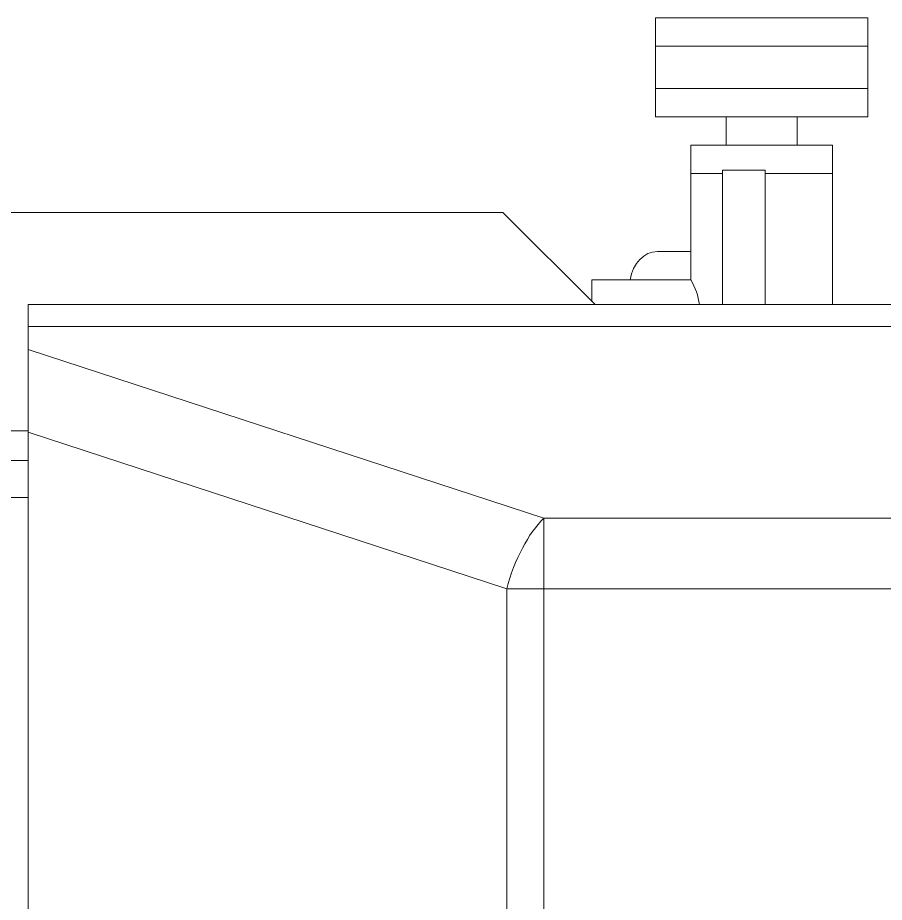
# Model space of a CAD drawing. Header units: millimetres. Extents: x 113490 to 142599, y -20467 to 115.
# Drawn here: x 130702.5 to 130763.7, y -6181.9 to -6119.4 of the extents above; entities that cross this region are included whole.
import ezdxf

# ---------------------------------------------------------------- set-up
doc = ezdxf.new("R2010")
doc.units = ezdxf.units.MM
doc.layers.add('DV1_0', color=7, linetype='Continuous')

msp = doc.modelspace()

# ---------------------------------------------------------------- linework, layer by layer
at = {"layer": 'DV1_0', "color": 7, "linetype": 'Continuous', "lineweight": 15}
for p, q in [((130762.518, -6119.428), (130747.518, -6119.428)), ((130747.518, -6119.428), (130747.518, -6124.428)), ((130762.518, -6124.428), (130762.518, -6119.428)), ((130762.518, -6121.428), (130747.518, -6121.428)), ((130747.518, -6121.428), (130747.518, -6126.428)), ((130762.518, -6126.428), (130762.518, -6121.428)), ((130762.518, -6124.428), (130747.518, -6124.428)), ((130762.518, -6126.428), (130747.518, -6126.428)), ((130752.518, -6126.428), (130752.518, -6128.428)), ((130752.518, -6126.428), (130752.518, -6128.428)), ((130757.518, -6128.428), (130757.518, -6126.428)), ((130757.518, -6128.428), (130757.518, -6126.428)), ((130760.018, -6128.428), (130750.018, -6128.428)), ((130750.018, -6128.428), (130750.018, -6137.928)), ((130760.018, -6139.68), (130760.018, -6128.428)), ((130752.26, -6130.428), (130750.018, -6130.428)), ((130750.018, -6130.428), (130750.018, -6137.948)), ((130752.26, -6139.68), (130752.26, -6130.18)), ((130752.26, -6130.18), (130755.26, -6130.18)), ((130755.26, -6130.18), (130755.26, -6139.68)), ((130760.018, -6130.428), (130755.26, -6130.428)), ((130760.018, -6139.68), (130760.018, -6130.428)), ((130701.761, -6133.18), (130736.759, -6133.18)), ((130743.259, -6139.68), (130736.759, -6133.18)), ((130750.018, -6135.928), (130747.664, -6135.928)), ((130743.018, -6137.928), (130743.018, -6139.438)), ((130750.018, -6137.928), (130743.018, -6137.928)), ((130703.261, -6139.68), (130703.261, -6141.218)), ((130802.243, -6139.68), (130703.261, -6139.68)), ((130703.261, -6139.68), (130703.261, -6141.218)), ((130703.261, -6141.218), (130703.261, -6142.84)), ((130703.261, -6141.218), (130703.261, -6142.84)), ((130703.261, -6142.84), (130703.261, -6148.673)), ((130703.261, -6142.84), (130703.261, -6148.673)), ((130703.261, -6148.673), (130703.261, -6234.066)), ((130703.261, -6148.673), (130703.261, -6234.066)), ((130703.261, -6150.68), (130701.761, -6150.68))]:
    msp.add_line(p, q, dxfattribs=at)
at = {"layer": 'DV1_0', "color": 7, "linetype": 'Continuous', "lineweight": 20}
for p, q in [((130803.57, -6141.218), (130703.261, -6141.218)), ((130703.261, -6142.84), (130739.641, -6154.758)), ((130701.761, -6148.58), (130703.261, -6148.58)), ((130703.261, -6148.673), (130737.02, -6159.733)), ((130703.261, -6153.28), (130701.761, -6153.28)), ((130739.641, -6154.758), (131854.881, -6154.758)), ((130739.641, -6154.758), (130739.641, -6159.733)), ((130737.02, -6159.733), (130737.02, -6241.13)), ((130739.641, -6159.733), (130737.02, -6159.733)), ((130739.641, -6159.733), (131854.881, -6159.733)), ((130739.641, -6159.733), (130739.641, -6241.13))]:
    msp.add_line(p, q, dxfattribs=at)
at = {"layer": 'DV1_0', "color": 7, "linetype": 'Continuous', "lineweight": 15}
msp.add_arc((130745.677, -6140.428), 5.009, 8.61396, 29.94156, dxfattribs=at)
msp.add_ellipse((130747.664, -6138.428), major_axis=(0, -2.5), ratio=0.790252, start_param=3.141593, end_param=4.511031, dxfattribs=at)
at = {"layer": 'DV1_0', "color": 7, "linetype": 'Continuous', "lineweight": 20}
msp.add_ellipse((130739.641, -6159.733), major_axis=(1.868, 5.702), ratio=0.419085, start_param=0.663512, end_param=1.707243, dxfattribs=at)

doc.saveas('drawing.dxf')
